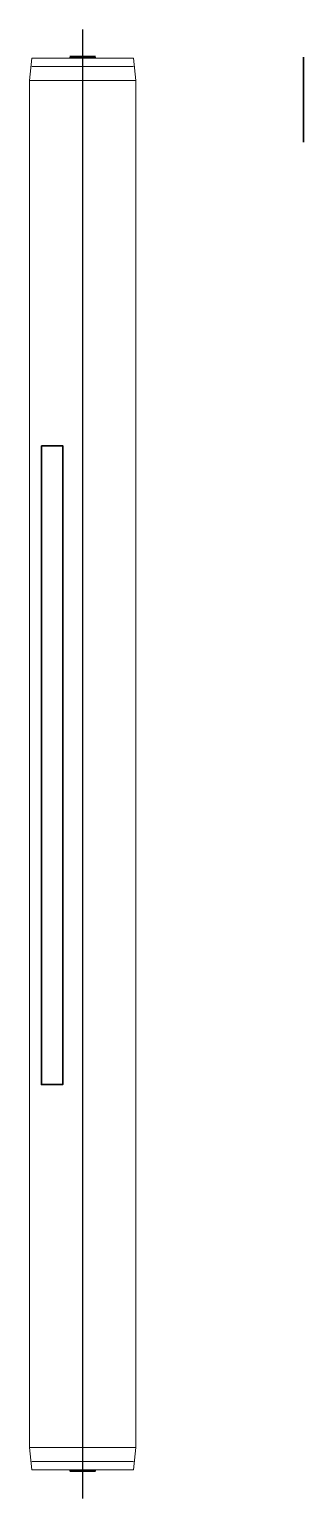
# Model space of a CAD drawing. Header units: millimetres. Extents: x 16661 to 26901, y -416 to 4250.
# Drawn here: x 24871 to 25000, y 3483 to 4173 of the extents above; entities that cross this region are included whole.
import ezdxf

# ---------------------------------------------------------------- set-up
doc = ezdxf.new("R2010")
doc.units = ezdxf.units.MM
doc.layers.add('000_LINEA', color=3, linetype='Continuous')
doc.layers.add('000_PROP LAZO LOOP', color=7, linetype='Continuous')
doc.layers.add('AM_1', color=14, linetype='Continuous', lineweight=50)

# ---------------------------------------------------------------- blocks, each defined once
blk = doc.blocks.new('Rod50x664MAN')
at = {"layer": '000_LINEA', "linetype": 'Continuous', "lineweight": 15}
for p, q in [((1.09, 720.5), (0, 710)), ((1.09, 720.5), (48.91, 720.5)), ((36, 720.5), (14, 720.5)), ((19, 721), (19, 720.5)), ((31, 721), (19, 721)), ((31, 720.5), (31, 721)), ((50, 710), (48.91, 720.5)), ((1.09, 716.5), (48.91, 716.5)), ((0, 68), (0, 710)), ((50, 710), (0, 710)), ((50, 710), (50, 68)), ((50, 68), (0, 68)), ((1.09, 57.5), (0, 68)), ((50, 68), (48.91, 57.5)), ((1.09, 61.5), (48.91, 61.5)), ((1.09, 57.5), (48.91, 57.5)), ((36, 57.5), (14, 57.5)), ((19, 57), (19, 57.5)), ((31, 57), (19, 57)), ((31, 57.5), (31, 57))]:
    blk.add_line(p, q, dxfattribs=at)
at = {"layer": 'AM_1'}
for p, q in [((31, 721), (19, 721)), ((31, 57), (19, 57))]:
    blk.add_line(p, q, dxfattribs=at)

msp = doc.modelspace()

# ---------------------------------------------------------------- linework, layer by layer
at = {"layer": '000_PROP LAZO LOOP'}
msp.add_line((24896.15, 3482.61), (24896.15, 4172.61), dxfattribs=at)
msp.add_line((24896.15, 3482.61), (24896.15, 4172.61), dxfattribs=at)
at = {"layer": '000_PROP LAZO LOOP', "lineweight": 30}
msp.add_lwpolyline([(24999.83, 4159.61), (24999.83, 4119.61)], dxfattribs=at)
msp.add_lwpolyline([(24876.81, 3977.05), (24886.81, 3977.05), (24886.81, 3677.05), (24876.81, 3677.05)], close=True, dxfattribs=at)

# ---------------------------------------------------------------- block references
at = {"layer": '000_PROP LAZO LOOP'}
msp.add_blockref('Rod50x664MAN', (24871.15, 3438.61), dxfattribs=at)
msp.add_blockref('Rod50x664MAN', (24871.15, 3438.61), dxfattribs=at)

doc.saveas('drawing.dxf')
